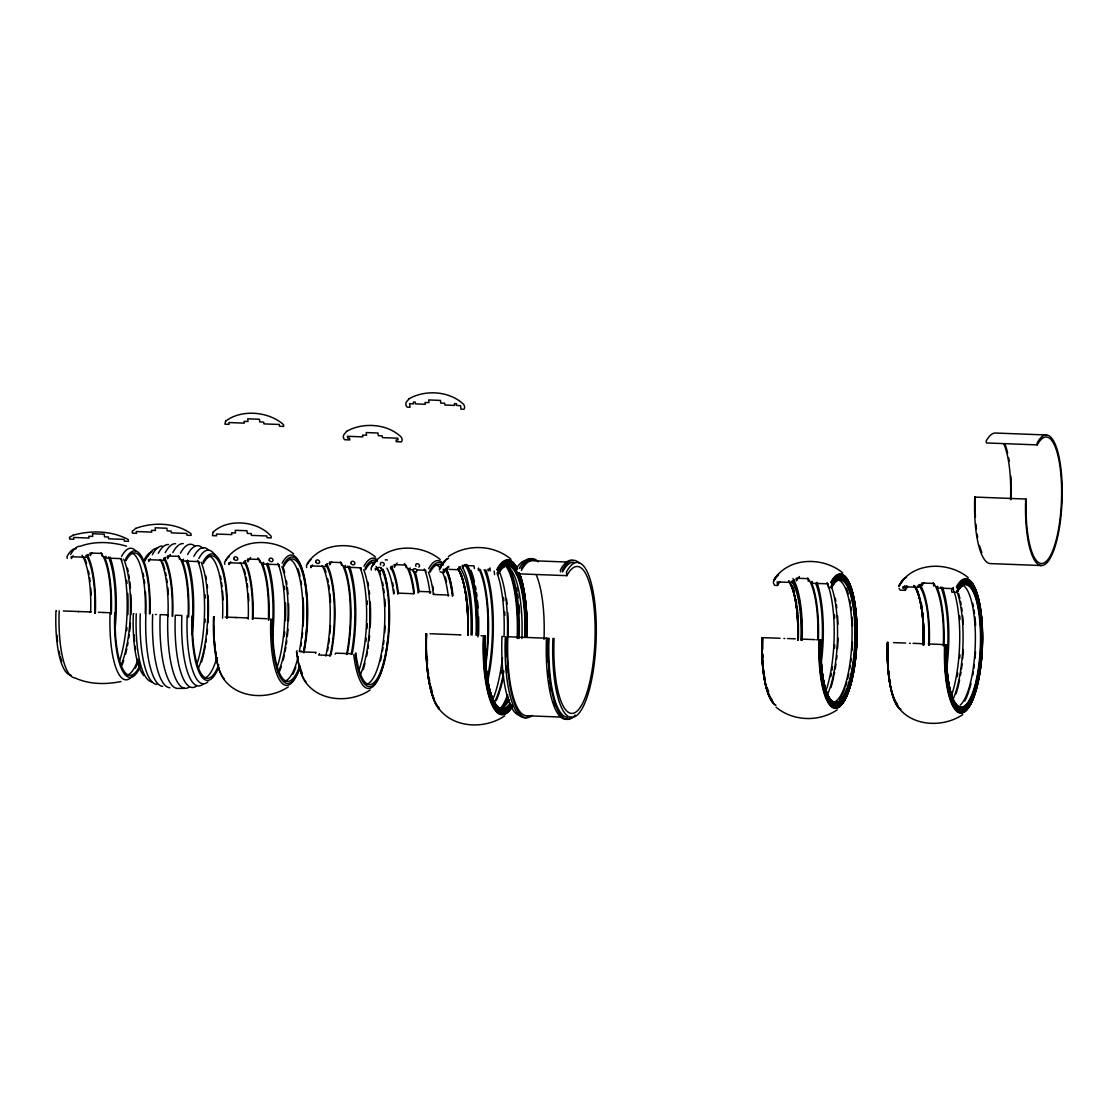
<?xml version="1.0" encoding="UTF-8"?>
<svg xmlns="http://www.w3.org/2000/svg" width="1118" height="1118" viewBox="0 0 1118 1118"><rect width="100%" height="100%" fill="white"/><g stroke="black" fill="none" stroke-linecap="round" stroke-linejoin="round"><path stroke-width="1.5" d="M297.025 650.662L296.494 651.64A63.293 17.636 -87.8 0 0 305.983 681.84M301.203 650.816L300.658 651.808L316.087 652.395L315.542 653.373M319.469 653.527L318.672 655.008L330.425 655.455L331.221 653.974M335.134 654.128L335.679 653.136L351.094 653.723L351.625 652.744M391.342 566.435A63.293 17.636 -87.8 0 1 398.371 593.141L397.84 594.133A61.238 17.063 -87.8 0 0 391.048 568.293M398.371 593.141L413.786 593.728L414.317 592.75A65.333 18.209 -87.8 0 0 408.643 568.391M415.211 571.843A68.394 19.062 -87.8 0 1 419.04 591.422L418.23 592.903A65.333 18.209 -87.8 0 0 413.087 569.831M430.793 591.869L429.997 593.351A65.333 18.209 -87.8 0 0 424.309 568.992M442.938 573.227A61.238 17.063 -87.8 0 1 448.262 596.062L448.793 595.069L433.379 594.483L433.91 593.49M448.416 556.498C467.031 543.795 493.681 544.55 511.01 559.252M288.262 686.885C269.522 699.63 239.629 699.002 224.914 680.596A65.207 18.168 -87.8 0 1 214.027 616.745M370.114 690.016C351.373 702.761 321.467 702.118 306.765 683.727A65.207 18.168 -87.8 0 1 296.983 652.605M504.651 715.925C485.338 729.146 454.746 728.433 439.542 709.511A77.477 21.591 -87.8 0 1 426.601 633.64M837.172 709.832C819.047 722.186 792.969 721.417 776.06 707.177M962.71 714.626C943.871 727.455 913.853 726.812 899.068 708.323A67.248 18.74 -87.8 0 1 887.832 642.459M120.982 681.533C105.791 684.691 89.105 684.454 74.836 677.871A65.836 18.349 -87.8 0 1 59.198 610.819M764.209 637.707L780.071 638.252M893.534 642.626L905.608 643.046M432.303 633.808L459.582 634.814M449.087 569.383L458.883 569.747A75.549 21.046 -87.8 0 1 460.63 566.826M63.335 610.959L91.061 611.993M225.137 617.08L247.008 617.905M1046.518 434.986L995.579 433.043A65.333 18.209 -87.8 0 0 986.132 441.163L986.342 442.952L1037.28 444.894A63.293 17.636 -87.8 0 1 1061.275 479.776A63.293 17.636 -87.8 0 1 1044.394 562.745A63.293 17.636 -87.8 0 1 1026.268 499.047L974.756 497.063A65.333 18.209 -87.8 0 0 990.282 563.584L1041.221 565.54M568.363 562.088L532.573 560.733A77.561 21.619 -87.8 0 0 521.379 570.376M385.235 559.866L387.387 559.95M794.632 579.529A65.333 18.209 -87.8 0 0 792.816 582.506L777.136 581.919L777.555 585.483L774.648 585.371L773.335 582.716M920.156 584.323A65.333 18.209 -87.8 0 0 918.339 587.313L902.925 586.712L903.134 588.501A63.293 17.636 -87.8 0 1 904.895 585.622M88.336 554.43A63.293 17.636 -87.8 0 0 86.575 557.309L71.161 556.722L71.37 558.511A61.238 17.063 -87.8 0 1 73.075 555.716M165.702 557.379A63.293 17.636 -87.8 0 0 163.941 560.272L148.526 559.685L148.736 561.46A61.238 17.063 -87.8 0 1 150.441 558.665M245.946 560.439A63.293 17.636 -87.8 0 0 244.185 563.332L228.771 562.745L228.98 564.534A61.238 17.063 -87.8 0 1 230.685 561.739M327.784 563.57A63.293 17.636 -87.8 0 0 326.023 566.463L310.608 565.876L310.832 567.651A61.238 17.063 -87.8 0 1 312.523 564.856M413.702 569.803L410.278 569.677L410.054 567.888M417.126 569.942L425.692 570.264L425.902 572.053M566.854 575.658L566.435 572.081A77.575 21.619 -87.8 0 1 595.852 614.844A77.575 21.619 -87.8 0 1 575.141 716.554A77.575 21.619 -87.8 0 1 552.921 638.462L554.053 638.546A73.495 20.473 -87.8 0 0 575.113 712.515A73.495 20.473 -87.8 0 0 594.72 616.172A73.495 20.473 -87.8 0 0 566.854 575.658L515.915 573.73L515.496 570.152A77.561 21.605 -87.8 0 1 526.704 560.523M907.886 586.391A61.238 17.063 -87.8 0 0 905.3 590.36L900.172 590.164L899.082 588.445M419.04 591.422L429.116 591.799M787.533 638.532L795.289 638.839M913.071 643.325L920.813 643.633M941.146 644.555L946.275 644.751M547.107 661.898A77.575 21.619 -87.8 0 1 547.037 638.238L507.865 636.743A77.561 21.619 -87.8 0 0 526.285 715.73L562.061 717.113M98.398 612.287L110.095 612.762A65.836 18.349 -87.8 0 0 132.469 675.901M928.331 643.926L940.643 644.443M802.808 639.133L815.12 639.65M254.527 618.212L266.839 618.729M447.689 566.91A71.454 19.914 -87.8 0 0 443.636 572.723L440.073 571.787M974.756 497.063L975.329 497.105A63.293 17.636 -87.8 0 0 975.413 517.033M921.218 643.702L922.07 643.772M909.465 643.255L910.318 643.325M816.699 639.762L820.752 639.957A61.238 17.063 -87.8 0 0 820.836 659.243M783.928 638.462L784.78 638.518M547.037 638.238L546.478 638.21A79.616 22.192 -87.8 0 0 571.228 716.973M247.413 617.988L248.266 618.044M235.66 617.541L236.513 617.597M503.128 636.603L501.982 636.519A77.561 21.605 -87.8 0 0 520.415 715.506M214.139 616.773L213.566 616.745A63.293 17.636 -87.8 0 0 224.131 678.71M480.992 635.737L482.124 635.821M459.987 634.898L460.84 634.954M167.183 614.928L168.035 614.984M155.416 614.467L156.268 614.537M430.053 633.794L431.199 633.878M133.894 613.712L133.335 613.67A63.293 17.636 -87.8 0 0 143.901 675.649M89.817 611.965L90.656 612.021M78.05 611.518L78.903 611.574M56.529 610.763L55.97 610.721A63.293 17.636 -87.8 0 0 70.993 675.16M126.488 546.171C111.576 541.853 94.904 540.832 80.175 546.297A65.836 18.349 -87.8 0 0 70.658 554.486M968.258 577.699C950.719 562.983 920.603 561.627 904.336 578.509A67.248 18.74 -87.8 0 0 899.543 584.924M842.734 572.905C825.196 558.189 795.08 556.834 778.799 573.716A67.248 18.74 -87.8 0 0 774.019 580.116M440.171 559.489C422.702 544.871 392.711 543.516 376.528 560.328A65.207 18.168 -87.8 0 0 371.889 566.533M375.508 557.016C358.053 542.412 328.049 541.042 311.88 557.868A65.207 18.168 -87.8 0 0 307.24 564.073M293.671 553.899C276.202 539.281 246.212 537.912 230.028 554.738A65.207 18.168 -87.8 0 0 225.389 560.943M1037.28 444.894L1037.071 443.105A65.333 18.209 -87.8 0 1 1061.848 479.119A65.333 18.209 -87.8 0 1 1044.408 564.758A65.333 18.209 -87.8 0 1 1025.695 499.005M953.556 590.43L953.347 588.641L937.932 588.054L937.722 586.265M933.796 586.125L933.488 583.442L921.721 582.995L922.043 585.678A67.373 18.768 -87.8 0 1 923.915 582.604M918.13 585.525L918.339 587.313M905.3 590.36L905.091 588.585A63.293 17.636 -87.8 0 1 906.852 585.692M812.185 581.472L812.409 583.261L828.075 583.862L828.494 587.425L831.415 587.537A61.238 17.063 -87.8 0 1 854.068 614.187A61.238 17.063 -87.8 0 1 842.567 697.325A61.238 17.063 -87.8 0 1 821.031 662.625M808.272 581.332L807.951 578.649L796.198 578.202L796.519 580.871A67.373 18.768 -87.8 0 1 799.356 576.511M792.592 580.731L792.816 582.506M560.551 571.857L560.342 570.082A79.616 22.192 -87.8 0 1 571.843 560.188M494.156 571.088L494.575 574.666M490.019 569.146L490.229 570.935M488.063 569.076L488.273 570.865A75.549 21.046 -87.8 0 1 490.019 567.944M478.266 568.699L478.476 570.487M474.353 568.559L474.032 565.876L462.279 565.428L462.586 568.098A77.589 21.619 -87.8 0 1 464.389 565.107M458.673 567.958L458.883 569.747M443.217 569.16L443.636 572.723M406.141 567.748L405.82 565.065L394.067 564.618L394.388 567.287A65.333 18.209 -87.8 0 1 397.142 563.053M390.475 567.147L390.685 568.922A63.293 17.636 -87.8 0 1 392.446 566.043M375.271 568.335L375.48 570.124A61.238 17.063 -87.8 0 1 377.185 567.329M371.302 569.97L371.092 568.182A63.293 17.636 -87.8 0 1 375.592 562.158M361.254 569.579L361.044 567.79L345.616 567.203L345.406 565.428M341.493 565.275L341.172 562.592L329.419 562.144L329.74 564.828A65.333 18.209 -87.8 0 1 331.557 561.837M325.813 564.674L326.023 566.463M306.653 567.497L306.444 565.708A63.293 17.636 -87.8 0 1 310.944 559.685M279.402 566.463L279.193 564.674L263.778 564.087L263.555 562.298M259.642 562.144L259.32 559.461L247.567 559.014L247.889 561.697A65.333 18.209 -87.8 0 1 250.642 557.463M243.962 561.543L244.185 563.332M224.802 564.366L224.592 562.578A63.293 17.636 -87.8 0 1 229.092 556.554M199.172 563.388L198.948 561.599L183.534 561.012L183.324 559.224M179.411 559.084L179.09 556.401L167.337 555.953L167.658 558.637A65.333 18.209 -87.8 0 1 170.411 554.402M163.731 558.483L163.941 560.272M121.806 560.439L121.582 558.651L106.168 558.064L105.958 556.275M102.045 556.121L101.724 553.452L89.971 552.991L90.292 555.674A65.333 18.209 -87.8 0 1 92.109 552.697M86.365 555.52L86.575 557.309M67.206 558.343L66.982 556.568A63.293 17.636 -87.8 0 1 76.136 548.7M108.46 556.932A65.333 18.209 -87.8 0 1 114.749 622.6M101.039 552.907A63.293 17.636 -87.8 0 1 110.752 613.894M86.156 555.38A61.238 17.063 -87.8 0 1 94.778 613.265M85.094 559.028A63.293 17.636 -87.8 0 1 86.547 563.262M88.49 571.144A63.293 17.636 -87.8 0 1 89.091 574.4M89.622 577.824A63.293 17.636 -87.8 0 1 90.097 581.374M90.74 587.998A63.293 17.636 -87.8 0 1 91.159 594.972M121.569 556.429A65.836 18.349 -87.8 0 1 135.725 550.811M150.008 613.754A63.293 17.636 -87.8 0 0 125.761 558.804L125.971 560.593A61.238 17.063 -87.8 0 1 149.435 613.768M140.127 667.111A63.293 17.636 -87.8 0 1 121.848 669.514A63.293 17.636 -87.8 0 1 114.735 612.957L115.308 612.999A61.238 17.063 -87.8 0 0 138.702 667.753M130.652 552.823A61.238 17.063 -87.8 0 1 145.256 613.6M137.849 659.913A61.238 17.063 -87.8 0 1 127.172 675.076M87.246 554.821A63.293 17.636 -87.8 0 1 95.337 613.307M81.991 555.227A61.238 17.063 -87.8 0 1 90.656 611.518M61.77 661.395A61.238 17.063 -87.8 0 1 60.218 656.238M59.771 654.365A61.238 17.063 -87.8 0 1 59.128 651.403M57.577 641.508A61.238 17.063 -87.8 0 1 56.948 635.094M123.777 559.279A63.293 17.636 -87.8 0 1 120.534 666.37M120.744 558.665A65.333 18.209 -87.8 0 1 119.808 660.319M110.081 557.099A68.394 19.062 -87.8 0 1 114.735 631.782M104.533 556.778A65.333 18.209 -87.8 0 1 111.325 613.936M143.09 573.227A63.293 17.636 -87.8 0 1 143.691 576.483M144.222 579.907A63.293 17.636 -87.8 0 1 144.697 583.456M145.466 591.799A63.293 17.636 -87.8 0 1 145.829 613.586M138.255 661.185A63.293 17.636 -87.8 0 1 135.348 668.215M127.466 568.168A65.333 18.209 -87.8 0 1 128.151 571.326M128.78 574.694A65.333 18.209 -87.8 0 1 129.325 578.23M129.814 581.877A65.333 18.209 -87.8 0 1 130.429 588.012M130.848 594.469A65.333 18.209 -87.8 0 1 130.918 614.676M130.415 623.187A65.333 18.209 -87.8 0 1 129.618 631.53M129.213 634.772A65.333 18.209 -87.8 0 1 128.766 637.987M128.011 642.682A65.333 18.209 -87.8 0 1 127.452 645.687M126.781 648.943A65.333 18.209 -87.8 0 1 125.551 654.156M123.721 660.472A65.333 18.209 -87.8 0 1 122.002 665.238M126.683 580.256A68.394 19.062 -87.8 0 1 127.033 583.414M127.773 593.434A68.394 19.062 -87.8 0 1 127.857 614.593M126.977 627.519A68.394 19.062 -87.8 0 1 126.655 630.678M186.343 561.18A65.333 18.209 -87.8 0 1 191.821 628.931M178.405 555.87A63.293 17.636 -87.8 0 1 188.117 616.856M163.535 558.343A61.238 17.063 -87.8 0 1 172.144 616.228M160.126 559.461A61.238 17.063 -87.8 0 1 167.966 616.06M140.267 667.292A61.238 17.063 -87.8 0 1 137.584 659.201M135.641 649.572A61.238 17.063 -87.8 0 1 135.152 646.19M134.593 641.313A61.238 17.063 -87.8 0 1 134.076 634.703M147.143 557.337A61.238 17.063 -87.8 0 0 144.571 561.306L144.348 559.517A63.293 17.636 -87.8 0 1 151.964 551.789M162.459 561.991A63.293 17.636 -87.8 0 1 164.793 569.369M165.534 572.542A63.293 17.636 -87.8 0 1 166.163 575.7M166.736 579.054A63.293 17.636 -87.8 0 1 167.239 582.548M167.812 587.579A63.293 17.636 -87.8 0 1 168.343 594.413M152.16 681.84A66.856 18.629 -87.8 0 1 136.27 613.754M147.925 556.54A66.856 18.629 -87.8 0 1 157.582 548.239M156.73 684.342A69.19 19.272 -87.8 0 1 140.295 613.894M152.341 554.682A69.19 19.272 -87.8 0 1 162.348 546.087M162.753 686.354A70.965 19.775 -87.8 0 1 145.885 614.089M158.253 553.354A70.965 19.775 -87.8 0 1 168.511 544.536M169.796 687.752A72.097 20.082 -87.8 0 1 152.663 614.341M165.226 552.655A72.097 20.082 -87.8 0 1 175.638 543.697M172.787 552.599A72.474 20.194 -87.8 0 1 183.254 543.6M180.431 553.228A72.097 20.082 -87.8 0 1 194.714 545.933M188.97 687.207A72.097 20.082 -87.8 0 1 186.315 688.269M187.642 554.486A70.965 19.775 -87.8 0 1 202.903 548.435M196.041 686.382A70.965 19.775 -87.8 0 1 175.274 615.207L181.857 615.473A69.19 19.272 -87.8 0 0 203.364 683.923M193.903 556.275A69.19 19.272 -87.8 0 1 208.786 550.377M198.822 558.483A66.856 18.629 -87.8 0 1 214.963 555.073M207.962 681.84A66.856 18.629 -87.8 0 1 187.181 615.697M227.303 618.352A63.293 17.636 -87.8 0 0 203.127 561.767L203.336 563.556A61.238 17.063 -87.8 0 1 226.744 618.31M218.681 667.32A63.293 17.636 -87.8 0 1 199.759 673.581A63.293 17.636 -87.8 0 1 192.1 615.92L192.673 615.962A61.238 17.063 -87.8 0 0 200.262 672.1A61.238 17.063 -87.8 0 0 218.751 664.763M209.485 556.121A61.238 17.063 -87.8 0 1 222.566 618.142M216.696 658.222A61.238 17.063 -87.8 0 1 204.538 678.039M201.142 562.228A63.293 17.636 -87.8 0 1 198.501 667.991M220.456 576.175A63.293 17.636 -87.8 0 1 221.057 579.445M221.588 582.869A63.293 17.636 -87.8 0 1 222.063 586.405M222.566 591.338A63.293 17.636 -87.8 0 1 223.125 600.017M217.507 658.041A63.293 17.636 -87.8 0 1 216.626 661.101M205.838 575.938A65.333 18.209 -87.8 0 1 206.425 579.39M207.179 584.84A65.333 18.209 -87.8 0 1 207.501 587.858M208.13 595.796A65.333 18.209 -87.8 0 1 208.018 622.74M207.501 629.532A65.333 18.209 -87.8 0 1 206.984 634.493M206.355 639.342A65.333 18.209 -87.8 0 1 205.894 642.529M205.377 645.631A65.333 18.209 -87.8 0 1 204.524 650.103M204.147 651.906A65.333 18.209 -87.8 0 1 201.561 661.926M197.579 560.328A65.333 18.209 -87.8 0 1 197.173 663.281M205.055 594.678A68.394 19.062 -87.8 0 1 205.223 598.102M205.153 619.162A68.394 19.062 -87.8 0 1 204.971 622.405M187.447 560.062A68.394 19.062 -87.8 0 1 192.1 634.745M181.899 559.741A65.333 18.209 -87.8 0 1 188.69 616.884M164.612 557.784A63.293 17.636 -87.8 0 1 172.703 616.256M266.587 564.241A65.333 18.209 -87.8 0 1 272.345 628.609M257.797 557.938A63.293 17.636 -87.8 0 1 268.362 619.917M244.535 562.689A61.238 17.063 -87.8 0 1 252.375 619.288M244.143 569.272A63.293 17.636 -87.8 0 1 245.429 574.093M246.086 577.154A63.293 17.636 -87.8 0 1 246.687 580.424M247.232 583.848A63.293 17.636 -87.8 0 1 247.693 587.383M248.35 594.021A63.293 17.636 -87.8 0 1 248.769 600.995M282.169 563.109A65.207 18.168 -87.8 0 1 306.709 596.383M307.003 601.232A65.207 18.168 -87.8 0 1 307.073 621.412M306.695 628.204A65.207 18.168 -87.8 0 1 305.773 638.238M305.577 639.845A65.207 18.168 -87.8 0 1 303.621 652.353M299.344 668.76A65.207 18.168 -87.8 0 1 279.262 679.381A65.207 18.168 -87.8 0 1 270.808 618.911M303.9 652.87A63.293 17.636 -87.8 0 0 304.208 576.343A63.293 17.636 -87.8 0 0 283.371 564.828L283.581 566.616A61.238 17.063 -87.8 0 1 303.747 577.754A61.238 17.063 -87.8 0 1 303.453 651.808M300.029 667.362A63.293 17.636 -87.8 0 1 280.548 677.676A63.293 17.636 -87.8 0 1 272.345 618.981L272.904 619.023A61.238 17.063 -87.8 0 0 280.814 675.733A61.238 17.063 -87.8 0 0 299.624 666.09M289.716 559.182A61.238 17.063 -87.8 0 1 299.275 651.654M298.171 656.629A61.238 17.063 -87.8 0 1 284.769 681.1M244.842 560.845A63.293 17.636 -87.8 0 1 252.947 619.33M240.37 562.536A61.238 17.063 -87.8 0 1 248.196 619.134M217.367 660.389A61.238 17.063 -87.8 0 1 216.724 657.426M216.137 654.268A61.238 17.063 -87.8 0 1 215.62 650.956M215.173 647.532A61.238 17.063 -87.8 0 1 214.544 641.117M214.069 632.648A61.238 17.063 -87.8 0 1 213.957 626.373M297.793 568.461A63.293 17.636 -87.8 0 1 300.029 576.189M300.994 580.857A63.293 17.636 -87.8 0 1 301.567 584.197M303.076 597.823A63.293 17.636 -87.8 0 1 303.118 626.192M302.601 632.774A63.293 17.636 -87.8 0 1 302.098 637.581M301.427 642.794A63.293 17.636 -87.8 0 1 300.91 646.204M295.865 667.208A63.293 17.636 -87.8 0 1 292.958 674.238M281.89 566.546A63.293 17.636 -87.8 0 1 278.144 672.393M283.273 567.678A65.333 18.209 -87.8 0 1 284.657 572.472M286.376 580.703A65.333 18.209 -87.8 0 1 286.935 584.239M287.41 587.9A65.333 18.209 -87.8 0 1 288.025 594.035M288.584 603.762A65.333 18.209 -87.8 0 1 288.514 620.7M288.011 629.21A65.333 18.209 -87.8 0 1 287.396 635.918M286.809 640.796A65.333 18.209 -87.8 0 1 286.362 644.01M285.873 647.154A65.333 18.209 -87.8 0 1 285.048 651.71M284.377 654.966A65.333 18.209 -87.8 0 1 283.147 660.179M281.317 666.496A65.333 18.209 -87.8 0 1 279.612 671.261M277.809 563.402A65.333 18.209 -87.8 0 1 277.404 666.342M267.677 563.123A68.394 19.062 -87.8 0 1 272.331 637.805M262.143 562.801A65.333 18.209 -87.8 0 1 268.921 619.959M284.293 586.265A68.394 19.062 -87.8 0 1 284.643 589.424M285.523 602.881A68.394 19.062 -87.8 0 1 285.453 620.616M284.727 631.936A68.394 19.062 -87.8 0 1 284.265 636.701M326.694 563.975A63.293 17.636 -87.8 0 1 331.152 653.904M343.981 565.932A65.333 18.209 -87.8 0 1 347.307 654.086M347.908 566.071A65.333 18.209 -87.8 0 1 351.22 654.24M322.208 565.652A61.238 17.063 -87.8 0 1 325.799 656.042M302.349 673.483A61.238 17.063 -87.8 0 1 299.68 665.392M367.92 582.129A65.333 18.209 -87.8 0 1 368.507 585.58M369.261 591.031A65.333 18.209 -87.8 0 1 369.583 594.049M370.212 601.987A65.333 18.209 -87.8 0 1 370.212 627.226M369.583 635.723A65.333 18.209 -87.8 0 1 369.066 640.684M368.437 645.533A65.333 18.209 -87.8 0 1 367.976 648.719M367.459 651.822A65.333 18.209 -87.8 0 1 366.606 656.294M364.999 663.309A65.333 18.209 -87.8 0 1 363.168 669.612M324.555 568.182A63.293 17.636 -87.8 0 1 325.995 572.402M327.616 578.733A63.293 17.636 -87.8 0 1 328.245 581.891M328.818 585.245A63.293 17.636 -87.8 0 1 329.321 588.739M329.894 593.77A63.293 17.636 -87.8 0 1 330.537 602.364M330.453 625.577A63.293 17.636 -87.8 0 1 329.852 633.808M329.349 638.616A63.293 17.636 -87.8 0 1 328.678 643.828M328.161 647.238A63.293 17.636 -87.8 0 1 327.588 650.564M377.381 561.264A63.293 17.636 -87.8 0 0 365.209 567.958L365.432 569.747A61.238 17.063 -87.8 0 1 374.278 562.13M382.817 569.174A63.293 17.636 -87.8 0 1 382.426 668.899A63.293 17.636 -87.8 0 1 355.258 653.89L355.803 652.898A61.238 17.063 -87.8 0 0 382.789 665.154A61.238 17.063 -87.8 0 0 380.986 567.902M364.007 566.239A65.207 18.168 -87.8 0 1 376.92 559.629M383.181 570.152A65.207 18.168 -87.8 0 1 387.08 586.363M387.82 591.799A65.207 18.168 -87.8 0 1 388.142 594.804M388.673 601.121A65.207 18.168 -87.8 0 1 388.659 629.63M388.142 636.408A65.207 18.168 -87.8 0 1 385.179 656.951M384.802 658.74A65.207 18.168 -87.8 0 1 353.763 654.785M325.618 564.534A61.238 17.063 -87.8 0 1 329.978 656.196M363.727 569.677A63.293 17.636 -87.8 0 1 359.982 675.51M379.142 570.264A63.293 17.636 -87.8 0 1 380.595 574.484M382.538 582.366A63.293 17.636 -87.8 0 1 383.139 585.636M383.684 589.06A63.293 17.636 -87.8 0 1 384.145 592.596M384.788 599.234A63.293 17.636 -87.8 0 1 385.207 606.208M385.137 626.024A63.293 17.636 -87.8 0 1 384.732 632.62M383.949 640.698A63.293 17.636 -87.8 0 1 383.516 644.192M383.027 647.629A63.293 17.636 -87.8 0 1 382.482 650.997M381.573 655.833A63.293 17.636 -87.8 0 1 380.427 660.976M371.567 562.312A61.238 17.063 -87.8 0 1 374.418 564.366M376.039 566.449A61.238 17.063 -87.8 0 1 384.131 632.844A61.238 17.063 -87.8 0 1 366.62 684.23M340.487 562.061A63.293 17.636 -87.8 0 1 346.566 654.491M360.192 567.818A65.333 18.209 -87.8 0 1 359.255 669.472M349.529 566.253A68.394 19.062 -87.8 0 1 352.212 654.184M367.137 600.869A68.394 19.062 -87.8 0 1 367.305 604.293M367.305 623.746A68.394 19.062 -87.8 0 1 367.053 628.596M366.271 638.252A68.394 19.062 -87.8 0 1 365.935 641.383M436.216 564.772A61.238 17.063 -87.8 0 1 439.081 566.826M441.848 565.736A61.238 17.063 -87.8 0 0 430.081 572.206L429.871 570.432A63.293 17.636 -87.8 0 1 443.483 565.037M444.866 569.09A61.238 17.063 -87.8 0 1 452.441 596.215L452.972 595.237A63.293 17.636 -87.8 0 0 445.942 568.531M428.669 568.713A65.207 18.168 -87.8 0 1 442.686 563.151M446.795 569.956A65.207 18.168 -87.8 0 1 452.469 594.259M380.721 564.995A2.04 1.705 28.4 0 1 381.294 562.508A2.04 1.705 28.4 0 1 384.089 563.626A2.04 1.705 28.4 0 1 383.027 565.904M404.297 563.528A63.293 17.636 -87.8 0 1 413.786 593.728M415.994 566.337A2.04 1.705 28.4 0 1 416.413 563.933A2.04 1.705 28.4 0 1 419.166 564.688A2.04 1.705 28.4 0 1 418.747 567.092M386.87 568.126A61.238 17.063 -87.8 0 1 393.662 593.965L394.193 592.987A63.293 17.636 -87.8 0 0 393.732 589.438M432.876 586.307A65.333 18.209 -87.8 0 1 433.435 589.843M392.586 582.757A63.293 17.636 -87.8 0 1 393.187 586.014M445.244 576.958A63.293 17.636 -87.8 0 1 446.529 581.779M428.39 572.136A63.293 17.636 -87.8 0 1 433.379 594.483M940.783 586.964A67.373 18.768 -87.8 0 1 946.443 663.281M933.264 582.771A65.333 18.209 -87.8 0 1 943.299 645.715M920.38 585.343A63.293 17.636 -87.8 0 1 929.268 645.17M918.479 585.147A61.238 17.063 -87.8 0 1 928.709 645.128M921.372 603.273A65.319 18.195 -87.8 0 1 921.959 606.739M922.713 612.175A65.319 18.195 -87.8 0 1 923.035 615.193M923.664 623.131A65.319 18.195 -87.8 0 1 923.817 644.974M898.397 706.436A65.319 18.195 -87.8 0 1 887.482 642.459M898.858 586.573A65.319 18.195 -87.8 0 1 902.561 581.262M900.912 709.273A66.339 18.489 -87.8 0 1 887.538 642.459A64.243 17.902 -87.8 0 0 893.827 697.422M899.096 585.692A66.339 18.489 -87.8 0 1 903.819 579.376M898.816 707.89A66.814 18.615 -87.8 0 1 887.664 642.459M899.291 585.287A66.814 18.615 -87.8 0 1 906.502 577.391M956.323 587.09A67.248 18.74 -87.8 0 1 980.877 613.447M981.045 614.984A67.248 18.74 -87.8 0 1 982.023 628.092M981.939 648.957A67.248 18.74 -87.8 0 1 981.199 659.452M980.668 664.553A67.248 18.74 -87.8 0 1 958.168 712.376A67.248 18.74 -87.8 0 1 944.612 644.625M956.673 587.481A66.814 18.615 -87.8 0 1 982.191 647.21M982.107 648.943A66.814 18.615 -87.8 0 1 960.655 712.655A66.814 18.615 -87.8 0 1 945.031 644.653M956.966 587.9A66.339 18.489 -87.8 0 1 982.121 624.473A66.339 18.489 -87.8 0 1 964.415 711.439A66.339 18.489 -87.8 0 1 945.409 644.667M957.413 588.809A65.319 18.195 -87.8 0 1 982.177 624.808A65.319 18.195 -87.8 0 1 964.75 710.447A65.319 18.195 -87.8 0 1 946.038 644.695M957.637 589.745A64.243 17.902 -87.8 0 1 981.995 625.158A64.243 17.902 -87.8 0 1 964.848 709.385A64.243 17.902 -87.8 0 1 946.443 644.723A61.686 17.189 -87.8 0 0 947.323 674.154M957.637 590.681A63.181 17.608 -87.8 0 1 981.59 625.507A63.181 17.608 -87.8 0 1 964.722 708.323A63.181 17.608 -87.8 0 1 946.625 644.737A62.161 17.315 -87.8 0 0 964.373 707.317A62.161 17.315 -87.8 0 0 980.961 625.828A62.161 17.315 -87.8 0 0 957.399 591.562M957.539 591.129A62.664 17.455 -87.8 0 1 981.297 625.675A62.664 17.455 -87.8 0 1 964.582 707.806A62.664 17.455 -87.8 0 1 946.625 644.751M957.204 591.967A61.686 17.189 -87.8 0 1 979.717 616.144A61.686 17.189 -87.8 0 1 970.019 699.896A61.686 17.189 -87.8 0 1 947.505 675.719M972.772 603.371A63.293 17.636 -87.8 0 1 973.415 606.543M973.988 609.897A63.293 17.636 -87.8 0 1 974.477 613.377M974.882 616.773A63.293 17.636 -87.8 0 1 975.595 625.255M975.525 651.878A63.293 17.636 -87.8 0 1 975.022 658.46M974.309 665.014A63.293 17.636 -87.8 0 1 973.848 668.48M973.317 671.89A63.293 17.636 -87.8 0 1 972.758 675.202M970.997 683.531A63.293 17.636 -87.8 0 1 969.264 689.848M968.803 691.301A63.293 17.636 -87.8 0 1 964.75 701.098M953.361 587.467A63.293 17.636 -87.8 0 0 951.6 590.36L951.809 592.149L956.952 592.344A61.238 17.063 -87.8 0 1 979.242 615.766A61.238 17.063 -87.8 0 1 970.019 698.848A61.238 17.063 -87.8 0 1 947.533 677.229M962.137 584.868A61.238 17.063 -87.8 0 1 975.357 641.55A61.238 17.063 -87.8 0 1 960.194 705.137M919.527 584.756A65.333 18.209 -87.8 0 1 921.092 587.97M914.161 585.916A61.238 17.063 -87.8 0 1 923.566 644.932M913.923 585.483A61.686 17.189 -87.8 0 1 923.398 644.918A64.243 17.902 -87.8 0 0 920.016 599.192M914.538 586.181A62.161 17.315 -87.8 0 1 923.272 644.918A63.181 17.608 -87.8 0 0 915.139 586.545M914.412 585.706A62.664 17.455 -87.8 0 1 923.216 644.932M890.445 682.832A63.181 17.608 -87.8 0 1 889.872 679.492M889.159 674.224A63.181 17.608 -87.8 0 1 888.796 670.982M888.167 662.401A63.181 17.608 -87.8 0 1 888.083 642.501M956.631 590.597A65.333 18.209 -87.8 0 1 952.76 699.854M958.545 593.392A67.373 18.768 -87.8 0 1 959.901 598.535M960.53 601.414A67.373 18.768 -87.8 0 1 961.117 604.475M961.634 607.675A67.373 18.768 -87.8 0 1 962.109 610.987M962.654 615.78A67.373 18.768 -87.8 0 1 963.297 623.984M963.297 650.005A67.373 18.768 -87.8 0 1 962.64 658.768M962.109 663.882A67.373 18.768 -87.8 0 1 961.48 668.885M960.991 672.17A67.373 18.768 -87.8 0 1 960.46 675.37M959.579 679.982A67.373 18.768 -87.8 0 1 956.044 693.719M954.129 591.66A67.373 18.768 -87.8 0 1 950.957 696.919M942.432 587.216A70.434 19.621 -87.8 0 1 946.555 669.361M936.87 586.81A67.373 18.768 -87.8 0 1 943.871 645.757M916.732 588.739A64.243 17.902 -87.8 0 1 919.597 597.515M897.544 704.396A64.243 17.902 -87.8 0 1 894.344 698.694M959.705 615.976A70.434 19.621 -87.8 0 1 959.999 619.386M959.915 654.757A70.434 19.621 -87.8 0 1 959.649 658.083M957.805 673.246A70.434 19.621 -87.8 0 1 957.246 676.6M947.323 675.496A61.238 17.063 -87.8 0 1 946.275 662.331M484.178 569.593A77.589 21.619 -87.8 0 1 487.043 679.451M478.406 568.042A75.549 21.046 -87.8 0 1 485.589 661.884M465.046 564.953A75.535 21.046 -87.8 0 1 476.058 635.206M447.13 569.3A75.535 21.046 -87.8 0 1 448.877 566.379M459.009 566.644A71.454 19.914 -87.8 0 1 470.999 634.926M460.644 572.654A74.473 20.753 -87.8 0 1 463.509 581.779M463.928 583.484A74.473 20.753 -87.8 0 1 466.597 599.122M467.1 603.846A74.473 20.753 -87.8 0 1 467.939 617.22M468.037 630.049A74.473 20.753 -87.8 0 1 467.925 634.912M434.175 698.82A74.473 20.753 -87.8 0 1 427.705 671.066M427.523 669.514A74.473 20.753 -87.8 0 1 426.433 633.668A77.03 21.466 -87.8 0 0 439.29 709.078M439.402 569.942A74.473 20.753 -87.8 0 1 441.121 567.064M466.318 593.56A75.549 21.046 -87.8 0 1 466.779 596.914M467.492 603.399A75.549 21.046 -87.8 0 1 468.023 610.093M438.871 707.624A75.549 21.046 -87.8 0 1 434.832 701.363M434.105 699.742A75.549 21.046 -87.8 0 1 426.251 633.64A76.555 21.34 -87.8 0 0 439.094 708.616M439.416 569.006A75.549 21.046 -87.8 0 1 444.782 561.809M439.64 568.126A76.555 21.34 -87.8 0 1 445.09 560.845M439.849 567.72A77.03 21.466 -87.8 0 1 448.15 558.623M440.101 567.343A77.477 21.591 -87.8 0 1 448.458 558.189M496.867 569.523A77.477 21.591 -87.8 0 1 516.879 567.776M519.507 573.758A77.477 21.591 -87.8 0 1 522.385 583.61M522.707 585.077A77.477 21.591 -87.8 0 1 525.963 608.192M526.215 611.658A77.477 21.591 -87.8 0 1 526.536 637.106M512.086 706.646A77.477 21.591 -87.8 0 1 483.381 635.807M497.217 569.914A77.03 21.466 -87.8 0 1 517.103 568.182M519.185 572.723A77.03 21.466 -87.8 0 1 526.704 637.12A74.473 20.753 -87.8 0 0 518.892 573.618M512.351 706.255A77.03 21.466 -87.8 0 1 483.801 635.835M497.51 570.334A76.555 21.34 -87.8 0 1 517.285 568.615M519.339 573.129A76.555 21.34 -87.8 0 1 526.83 637.134A75.549 21.046 -87.8 0 0 518.962 572.696M512.547 705.849A76.555 21.34 -87.8 0 1 484.178 635.849M497.957 571.242A75.549 21.046 -87.8 0 1 517.466 569.551M511.918 706.352A75.549 21.046 -87.8 0 1 484.793 635.89M498.181 572.178A74.473 20.753 -87.8 0 1 516.642 569.146M511.946 705.374A74.473 20.753 -87.8 0 1 485.212 635.904A71.915 20.04 -87.8 0 0 509.668 704.885M498.181 573.115A73.397 20.459 -87.8 0 1 516.376 570.11M518.598 574.526A73.397 20.459 -87.8 0 1 526.285 637.008M511.401 704.899A73.397 20.459 -87.8 0 1 485.394 635.918A72.88 20.306 -87.8 0 0 510.171 705.821M498.097 573.562A72.88 20.306 -87.8 0 1 526.005 637.008M497.943 573.995A72.39 20.166 -87.8 0 1 525.67 637.008M509.934 705.346A72.39 20.166 -87.8 0 1 485.338 635.932M497.748 574.4A71.915 20.04 -87.8 0 1 525.278 636.994M497.496 574.778A71.468 19.914 -87.8 0 1 524.859 636.981M510.367 703.096A71.468 19.914 -87.8 0 1 485.589 665.098M485.324 661.604A71.468 19.914 -87.8 0 1 485.044 635.932M505.364 565.401A75.549 21.046 -87.8 0 1 517.145 638.42M507.684 694.669A75.549 21.046 -87.8 0 1 500.431 708.407M506.188 566.015A71.468 19.914 -87.8 0 1 521.882 638.56M509.431 699.714A71.468 19.914 -87.8 0 1 500.403 708.533M467.003 565.037A75.549 21.046 -87.8 0 1 477.959 636.911M466.15 564.352A77.575 21.619 -87.8 0 1 476.617 635.206M462.726 567.469A75.535 21.046 -87.8 0 1 472.131 635.066M457.975 568.95A71.468 19.914 -87.8 0 1 468.093 634.814M458.198 569.272A71.915 20.04 -87.8 0 1 467.911 634.8M458.017 568.824A72.39 20.166 -87.8 0 1 467.799 634.786A73.397 20.459 -87.8 0 0 458.59 569.23M458.659 569.705A72.88 20.306 -87.8 0 1 467.743 634.786M427.481 660.864A72.88 20.306 -87.8 0 1 427.286 657.58M432.009 690.882A73.397 20.459 -87.8 0 1 430.723 685.963M429.717 681.169A73.397 20.459 -87.8 0 1 429.102 677.76M428.571 674.21A73.397 20.459 -87.8 0 1 428.096 670.548M427.453 664.302A73.397 20.459 -87.8 0 1 426.992 657.733M507.32 565.47A75.549 21.046 -87.8 0 1 519.101 638.49M508.452 697.814A75.549 21.046 -87.8 0 1 502.387 708.477M507.292 565.904A77.589 21.619 -87.8 0 1 517.704 638.448M507.991 696.221A77.589 21.619 -87.8 0 1 501.479 709.161M499.494 571.941A75.549 21.046 -87.8 0 1 507.348 638.043M503.883 670.898A75.549 21.046 -87.8 0 1 494.184 702.691M497.021 572.793A77.589 21.619 -87.8 0 1 504.05 636.254M502.443 657.943A77.589 21.619 -87.8 0 1 492.423 700.329M485.841 569.831A80.664 22.472 -87.8 0 1 487.7 681.155M480.251 569.439A77.589 21.619 -87.8 0 1 485.855 664.316M470.999 570.418A77.589 21.619 -87.8 0 1 474.423 581.709M475.388 586.237A77.589 21.619 -87.8 0 1 475.975 589.466M476.506 592.806A77.589 21.619 -87.8 0 1 476.981 596.243M477.554 601.246A77.589 21.619 -87.8 0 1 478.141 608.038M478.602 616.843A77.589 21.619 -87.8 0 1 478.574 635.276M516.544 587.802A77.589 21.619 -87.8 0 1 517.117 591.031M517.662 594.371A77.589 21.619 -87.8 0 1 518.137 597.809M518.878 604.489A77.589 21.619 -87.8 0 1 519.507 613.111M506.594 599.122A77.589 21.619 -87.8 0 1 507.111 604.041M507.754 612.664A77.589 21.619 -87.8 0 1 507.977 636.408M503.449 676.642A77.589 21.619 -87.8 0 1 499.816 691.05M499.369 692.461A77.589 21.619 -87.8 0 1 496.336 700.483M503.477 597.487A80.664 22.472 -87.8 0 1 503.813 600.576M504.707 612.021A80.664 22.472 -87.8 0 1 504.861 615.389M501.633 670.325A80.664 22.472 -87.8 0 1 501.088 673.497M579.431 563.36A79.616 22.192 -87.8 0 0 562.298 570.152L562.522 571.941A77.575 21.619 -87.8 0 1 573.73 562.298M575.113 715.087A79.616 22.192 -87.8 0 1 548.435 638.28L549.008 638.322A77.575 21.619 -87.8 0 0 567.427 717.323M506.859 672.365A77.561 21.619 -87.8 0 1 506.286 665.573M505.825 656.783A77.561 21.619 -87.8 0 1 505.839 638.35M526.34 561.865A77.561 21.619 -87.8 0 1 530.617 560.663M519.199 568.517A79.602 22.178 -87.8 0 1 534.963 560.453M528.632 716.47A79.602 22.178 -87.8 0 1 505.336 636.631M521.156 568.587A79.602 22.178 -87.8 0 1 538.275 561.809M532.042 715.464A79.602 22.178 -87.8 0 1 507.292 636.715M536.361 575.141A73.481 20.473 -87.8 0 1 543.991 639.426M555.101 706.115A77.575 21.619 -87.8 0 1 553.494 701.88M550.489 690.505A77.575 21.619 -87.8 0 1 549.874 687.36M549.315 684.076A77.575 21.619 -87.8 0 1 548.812 680.68M548.365 677.201A77.575 21.619 -87.8 0 1 547.694 670.59M831.876 586.768A62.161 17.315 -87.8 0 1 855.438 621.021A62.161 17.315 -87.8 0 1 838.849 702.523A62.161 17.315 -87.8 0 1 821.045 639.957A62.664 17.455 -87.8 0 0 839.045 703.012A62.664 17.455 -87.8 0 0 855.773 620.867A62.664 17.455 -87.8 0 0 832.016 586.335M831.666 587.174A61.686 17.189 -87.8 0 1 855.06 621.175A61.686 17.189 -87.8 0 1 838.598 702.034A61.686 17.189 -87.8 0 1 820.919 639.957A64.243 17.902 -87.8 0 0 839.325 704.592A64.243 17.902 -87.8 0 0 856.472 620.364A64.243 17.902 -87.8 0 0 832.113 584.952M832.099 585.888A63.181 17.608 -87.8 0 1 856.053 620.714A63.181 17.608 -87.8 0 1 839.199 703.529A63.181 17.608 -87.8 0 1 821.101 639.943M792.914 578.579A65.333 18.209 -87.8 0 1 802.095 640.321M807.727 577.964A65.333 18.209 -87.8 0 1 817.831 639.23M811.333 582.017A67.373 18.768 -87.8 0 1 818.404 639.216M791.125 584.868A63.181 17.608 -87.8 0 1 797.749 638.504A62.664 17.455 -87.8 0 0 788.875 580.913M768.611 691.735A63.181 17.608 -87.8 0 1 767.158 687.514M765.229 679.646A63.181 17.608 -87.8 0 1 764.628 676.39M764.083 672.966A63.181 17.608 -87.8 0 1 763.622 669.43M762.853 661.101A63.181 17.608 -87.8 0 1 762.49 654.086M762.378 649.251A63.181 17.608 -87.8 0 1 762.546 637.707M762.923 657.468A62.664 17.455 -87.8 0 1 762.769 653.974M762.672 649.167A62.664 17.455 -87.8 0 1 762.839 637.721M831.443 583.107A66.339 18.489 -87.8 0 1 856.584 619.679A66.339 18.489 -87.8 0 1 838.877 706.646A66.339 18.489 -87.8 0 1 819.885 639.873M831.135 582.688A66.814 18.615 -87.8 0 1 856.472 619.512A66.814 18.615 -87.8 0 1 838.64 707.093A66.814 18.615 -87.8 0 1 819.494 639.859M831.093 585.804A65.333 18.209 -87.8 0 1 827.236 695.061M830.8 582.296A67.248 18.74 -87.8 0 1 855.689 611.756M855.983 614.97A67.248 18.74 -87.8 0 1 855.969 651.179M855.675 654.659A67.248 18.74 -87.8 0 1 852.615 675.845M852.265 677.48A67.248 18.74 -87.8 0 1 830.059 705.416A67.248 18.74 -87.8 0 1 819.075 639.831M791.544 581.234A61.238 17.063 -87.8 0 1 800.963 640.251M777.555 585.483A61.238 17.063 -87.8 0 1 780.14 581.514M815.791 583.498A67.373 18.768 -87.8 0 1 820.905 658.488M831.876 584.015A65.319 18.195 -87.8 0 1 856.64 620.015A65.319 18.195 -87.8 0 1 839.213 705.654A65.319 18.195 -87.8 0 1 820.5 639.901M775.864 705.402A67.248 18.74 -87.8 0 1 762.308 637.665M775.599 704.955A66.814 18.615 -87.8 0 1 762.127 637.665A64.243 17.902 -87.8 0 0 762.029 652.716M773.768 580.494A66.814 18.615 -87.8 0 1 778.519 574.135M773.083 702.621A66.339 18.489 -87.8 0 1 762.015 637.665A65.319 18.195 -87.8 0 0 772.859 701.643M773.572 580.899A66.339 18.489 -87.8 0 1 778.282 574.582M793.039 587.16A65.319 18.195 -87.8 0 1 794.423 591.953M796.142 600.184A65.319 18.195 -87.8 0 1 796.701 603.72M797.176 607.381A65.319 18.195 -87.8 0 1 797.791 613.516M798.35 623.243A65.319 18.195 -87.8 0 1 798.35 638.476M773.335 581.779A65.319 18.195 -87.8 0 1 777.974 575.56M816.909 582.422A70.434 19.621 -87.8 0 1 821.269 662.834M789.196 581.821A61.686 17.189 -87.8 0 1 797.861 640.125M788.637 581.122A61.238 17.063 -87.8 0 1 798.042 640.139M789.015 581.374A62.161 17.315 -87.8 0 1 797.805 638.518M835.3 598.13A67.373 18.768 -87.8 0 1 835.859 601.26M836.348 604.531A67.373 18.768 -87.8 0 1 836.781 607.885M837.55 615.85A67.373 18.768 -87.8 0 1 837.997 624.249M838.039 638.21A67.373 18.768 -87.8 0 1 837.536 648.733M836.949 655.693A67.373 18.768 -87.8 0 1 836.585 659.089M835.943 664.092A67.373 18.768 -87.8 0 1 835.202 668.983M834.643 672.142A67.373 18.768 -87.8 0 1 834.056 675.188M833.707 676.837A67.373 18.768 -87.8 0 1 830.94 687.556M791.712 585.217A64.243 17.902 -87.8 0 1 794.479 594.399M794.828 595.922A64.243 17.902 -87.8 0 1 796.561 606.082M796.785 607.885A64.243 17.902 -87.8 0 1 797.931 638.49M772.007 699.589A64.243 17.902 -87.8 0 1 763.231 669.948M762.867 666.649A64.243 17.902 -87.8 0 1 762.071 654.337M834.461 614.579A70.434 19.621 -87.8 0 1 834.699 618.072M834.699 644.946A70.434 19.621 -87.8 0 1 834.503 648.286M832.533 666.733A70.434 19.621 -87.8 0 1 832.002 670.129M831.429 673.441A70.434 19.621 -87.8 0 1 830.814 676.628M837.354 579.823A61.238 17.063 -87.8 0 1 851.986 639.524A61.238 17.063 -87.8 0 1 833.874 702.076M827.013 582.618A67.373 18.768 -87.8 0 1 825.433 692.126M846.396 588.11A63.293 17.636 -87.8 0 1 848.296 593.896M849.792 600.226A63.293 17.636 -87.8 0 1 850.393 603.482M850.924 606.906A63.293 17.636 -87.8 0 1 851.399 610.456M852.042 617.08A63.293 17.636 -87.8 0 1 852.531 625.828M852.461 642.235A63.293 17.636 -87.8 0 1 851.986 650.466M851.203 658.558A63.293 17.636 -87.8 0 1 850.77 662.038M850.281 665.49A63.293 17.636 -87.8 0 1 849.736 668.857M848.828 673.679A63.293 17.636 -87.8 0 1 847.682 678.822M846.843 682.078A63.293 17.636 -87.8 0 1 845.501 686.592M844.956 688.185A63.293 17.636 -87.8 0 1 842.05 695.214M841.449 696.388A63.293 17.636 -87.8 0 1 839.688 699.267M793.431 581.807A63.293 17.636 -87.8 0 1 801.522 640.279M1005.348 445.09A65.333 18.209 -87.8 0 1 1007.639 453.056M1008.646 457.877A65.333 18.209 -87.8 0 1 1009.233 461.329M1010.84 476.1A65.333 18.209 -87.8 0 1 1011.091 499.578M1003.95 444.167A63.293 17.636 -87.8 0 1 1010.532 499.536M981.897 552.474A63.293 17.636 -87.8 0 1 979.494 545.444M977.691 537.506A63.293 17.636 -87.8 0 1 977.118 534.152M976.405 528.884A63.293 17.636 -87.8 0 1 975.888 523.951M213.049 532.224L212.462 535.648L216.626 535.815L216.417 534.027L231.831 534.614L231.622 532.825L235.549 532.979L235.227 530.295L246.98 530.743L247.302 533.426L251.215 533.579L251.424 535.368L266.839 535.955L267.062 537.73L271.227 537.898L271.017 536.109C257.671 520.834 227.862 517.913 213.049 532.224M225.57 421.206L224.928 424.169L229.106 424.337L228.897 422.548L244.311 423.135L244.101 421.346L248.014 421.5L247.693 418.817L259.446 419.264L259.767 421.947L263.694 422.101L263.904 423.89L279.318 424.477L279.528 426.265L283.706 426.419L283.497 424.63C268.753 411.382 241.39 408.936 225.57 421.206M346.58 431.366L344.023 434.483A4.835 4.053 28.4 0 0 344.651 439.737L349.794 439.933L349.571 438.144L347.614 438.074L347.405 436.286L362.819 436.872L362.609 435.098L366.522 435.237L366.201 432.568L377.968 433.015L378.275 435.685L382.202 435.838L382.412 437.627L397.826 438.214L398.036 440.003L396.079 439.933L396.289 441.708L401.432 441.903A4.835 4.053 28.4 0 0 400.803 436.663C386.926 423.61 362.889 422.059 346.58 431.366M409.062 398.763L406.505 401.879A4.835 4.053 28.4 0 0 407.134 407.134L410.054 407.259L409.621 403.696L413.548 403.836L413.325 402.047L415.281 402.117L415.505 403.905L425.301 404.269L425.078 402.48L429.005 402.634L428.683 399.951L440.436 400.412L440.758 403.081L444.671 403.235L444.894 405.023L454.691 405.401L454.467 403.612L456.437 403.682L456.647 405.471L460.56 405.624L460.979 409.188L463.9 409.3A4.835 4.053 28.4 0 0 463.285 404.045C449.408 391.007 425.357 389.441 409.062 398.763M135.739 528.395L132.162 531.371L132.385 533.146L136.55 533.314L136.34 531.525L151.755 532.112L151.545 530.323L155.472 530.477L155.15 527.794L166.903 528.255L167.225 530.924L171.138 531.078L171.347 532.867L186.762 533.454L186.986 535.242L191.15 535.396L190.94 533.607C175.498 522.455 153.194 521.952 135.739 528.395M73.131 535.215L69.47 537.297L69.679 539.086L73.858 539.239L73.634 537.451L89.049 538.051L88.839 536.263L92.766 536.416L92.445 533.733L104.198 534.18L104.519 536.864L108.432 537.003L108.642 538.792L124.07 539.379L124.28 541.168L128.458 541.336L128.235 539.547C111.73 530.659 90.921 530.1 73.131 535.215M185.001 688.325L177.385 688.422A72.474 20.194 -87.8 0 1 160.167 614.62L167.882 614.914A72.097 20.082 -87.8 0 0 185.001 688.325M269.242 560.3A2.04 1.705 28.4 0 0 272.61 561.236A2.04 1.705 28.4 0 0 271.381 558.203A2.04 1.705 28.4 0 0 269.242 560.3M233.969 558.958A2.04 1.705 28.4 0 0 237.351 559.88A2.04 1.705 28.4 0 0 236.122 556.862A2.04 1.705 28.4 0 0 233.969 558.958M315.821 562.088A2.04 1.705 28.4 0 0 319.203 563.011A2.04 1.705 28.4 0 0 317.959 559.992A2.04 1.705 28.4 0 0 315.821 562.088M351.094 563.43A2.04 1.705 28.4 0 0 354.462 564.352A2.04 1.705 28.4 0 0 353.232 561.334A2.04 1.705 28.4 0 0 351.094 563.43M413.073 570.837A2.04 1.705 28.4 0 0 416.455 571.759A2.04 1.705 28.4 0 0 415.211 568.741A2.04 1.705 28.4 0 0 413.073 570.837M377.814 569.481A2.04 1.705 28.4 0 0 381.182 570.404A2.04 1.705 28.4 0 0 379.952 567.385A2.04 1.705 28.4 0 0 377.814 569.481"/></g></svg>
